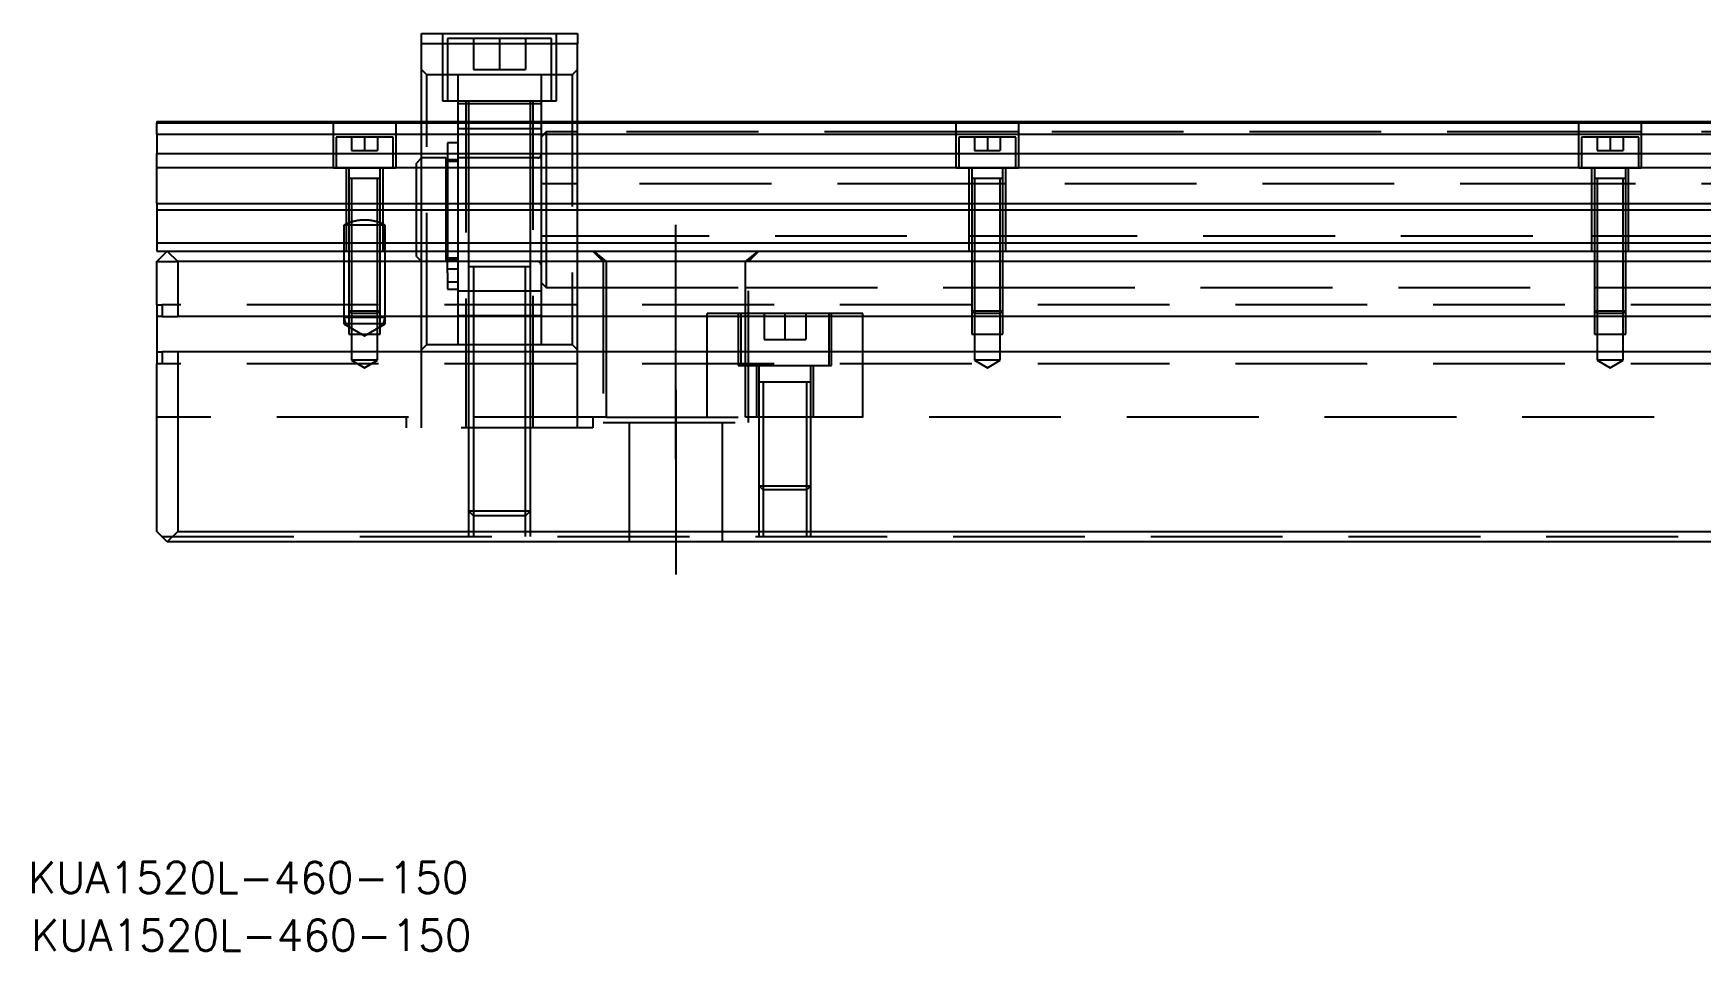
# Model space of a CAD drawing. Extents: x -12 to 752, y -349 to 110.
# Drawn here: x -11.9 to 148.7, y -348.6 to -260.2 of the extents above; entities that cross this region are included whole.
import ezdxf

# ---------------------------------------------------------------- set-up
doc = ezdxf.new("R2010")
doc.units = 0
doc.linetypes.add('CENTER', pattern=[50.8, 31.75, -6.35, 6.35, -6.35])
doc.linetypes.add('DASHED', pattern=[19.05, 12.7, -6.35])
doc.layers.get('0').update_dxf_attribs({"linetype": 'CONTINUOUS'})
doc.layers.add('CENTER', color=1, linetype='CENTER')
doc.styles.get("Standard").update_dxf_attribs({"font": 'txt.shx', "height": 3, "bigfont": 'bigfont.shx'})

# ---------------------------------------------------------------- blocks, each defined once
blk = doc.blocks.new('*U2')
at = {"color": 7, "linetype": 'CONTINUOUS'}
blk.add_text('KUA1520L-460-150', height=3, dxfattribs=at).set_placement((-12.13, -348.62))
blk = doc.blocks.new('*U3')
at = {"color": 7, "linetype": 'CONTINUOUS'}
blk.add_text('KUA1520L-460-150', height=3, dxfattribs=at).set_placement((-12.42, -343.07))

msp = doc.modelspace()

# ---------------------------------------------------------------- linework, layer by layer
at = {"color": 7, "linetype": 'CONTINUOUS'}
for p, q in [((25.5, -261.22), (25.5, -260.22)), ((25.5, -260.22), (40.5, -260.22)), ((25.5, -268.72), (25.5, -261.22)), ((40.5, -261.22), (25.5, -261.22)), ((40.5, -260.22), (40.5, -261.22)), ((40.5, -268.72), (40.5, -261.22)), ((0, -268.72), (0, -268.85)), ((0, -268.72), (161.5, -268.72)), ((0, -269.93), (0, -268.85)), ((0, -268.85), (161.5, -268.85)), ((0, -269.93), (0, -271.8)), ((0, -269.93), (161.5, -269.93)), ((0, -273.15), (0, -271.8)), ((0, -271.8), (161.5, -271.8)), ((0, -276.63), (0, -273.15)), ((0, -273.15), (161.5, -273.15)), ((0, -276.63), (161.5, -276.63)), ((0, -276.63), (0, -277.22)), ((0, -277.22), (0, -280.42)), ((0, -277.22), (161.5, -277.22)), ((0, -280.42), (0, -281.22)), ((0, -280.42), (460, -280.42)), ((0, -282.22), (1, -281.22)), ((0, -281.22), (1, -281.22)), ((0, -286.37), (0, -282.22)), ((1, -281.22), (459, -281.22)), ((1, -281.22), (2, -282.22)), ((458, -282.22), (2, -282.22)), ((2, -282.22), (2, -287.52)), ((36, -282.72), (30, -282.72)), ((0, -286.37), (0, -287.52)), ((0, -286.37), (0.5, -286.37)), ((0, -287.52), (0, -290.92)), ((0.5, -287.52), (0, -287.52)), ((0.5, -286.37), (0.5, -287.52)), ((0.5, -287.52), (2, -287.52)), ((458, -287.52), (2, -287.52)), ((0, -290.92), (0, -292.07)), ((0, -290.92), (0.5, -290.92)), ((0.5, -292.07), (0, -292.07)), ((0, -308.22), (0, -292.07)), ((2, -290.92), (0.5, -290.92)), ((0.5, -290.92), (0.5, -292.07)), ((458, -290.92), (2, -290.92)), ((2, -290.92), (2, -308.22)), ((1, -309.22), (0, -308.22)), ((2, -308.22), (1, -309.22)), ((2, -308.22), (458, -308.22)), ((459, -309.22), (1, -309.22))]:
    msp.add_line(p, q, dxfattribs=at)
at = {"color": 3, "linetype": 'DASHED'}
for p, q in [((27.5, -260.22), (27.5, -266.72)), ((28, -260.72), (28, -266.72)), ((38, -260.72), (28, -260.72)), ((30.5, -260.72), (30.5, -263.72)), ((33, -260.72), (33, -263.72)), ((35.5, -260.72), (35.5, -263.72)), ((38, -266.72), (38, -260.72)), ((38.5, -266.72), (38.5, -260.22)), ((26, -264.22), (25.5, -263.72)), ((29, -264.22), (26, -264.22)), ((26, -290.22), (26, -264.22)), ((37, -264.22), (29, -264.22)), ((29, -264.22), (29, -266.72)), ((30.5, -263.72), (33, -263.72)), ((33, -263.72), (35.5, -263.72)), ((40, -264.22), (37, -264.22)), ((37, -264.22), (37, -266.72)), ((40.5, -263.72), (40, -264.22)), ((40, -264.22), (40, -290.22)), ((27.5, -266.72), (38.5, -266.72)), ((29, -266.72), (29, -268.72)), ((37, -267.02), (29, -267.02)), ((29.75, -266.72), (29.75, -298.22)), ((30, -266.72), (30, -268.72)), ((36, -268.72), (36, -266.72)), ((36.25, -298.22), (36.25, -266.72)), ((37, -266.72), (37, -268.72)), ((17, -273.22), (17, -268.72)), ((23, -268.72), (23, -273.22)), ((25.5, -281.22), (25.5, -268.72)), ((29, -268.72), (29, -281.22)), ((30, -269.42), (29, -269.42)), ((30, -268.72), (30, -281.22)), ((36, -269.42), (30, -269.42)), ((36, -281.22), (36, -268.72)), ((37, -269.42), (36, -269.42)), ((37, -268.72), (37, -281.22)), ((37.5, -269.72), (37, -270.22)), ((40.5, -269.72), (37.5, -269.72)), ((37.5, -269.72), (37.5, -277.22)), ((40.5, -281.22), (40.5, -268.72)), ((77, -269.72), (40.5, -269.72)), ((77, -273.22), (77, -268.72)), ((83, -269.72), (77, -269.72)), ((83, -268.72), (83, -273.22)), ((137, -269.72), (83, -269.72)), ((137, -273.22), (137, -268.72)), ((143, -269.72), (137, -269.72)), ((143, -268.72), (143, -273.22)), ((161.5, -269.72), (143, -269.72)), ((17.25, -270.22), (17.25, -273.22)), ((22.75, -270.22), (17.25, -270.22)), ((18.75, -270.22), (18.75, -271.52)), ((20, -270.22), (20, -271.52)), ((21.25, -270.22), (21.25, -271.52)), ((22.75, -273.22), (22.75, -270.22)), ((28, -270.77), (28, -281.22)), ((29, -270.77), (28, -270.77)), ((77.25, -270.22), (77.25, -273.22)), ((82.75, -270.22), (77.25, -270.22)), ((78.75, -270.22), (78.75, -271.52)), ((80, -270.22), (80, -271.52)), ((81.25, -270.22), (81.25, -271.52)), ((82.75, -273.22), (82.75, -270.22)), ((137.25, -270.22), (137.25, -273.22)), ((142.75, -270.22), (137.25, -270.22)), ((138.75, -270.22), (138.75, -271.52)), ((140, -270.22), (140, -271.52)), ((141.25, -270.22), (141.25, -271.52)), ((142.75, -273.22), (142.75, -270.22)), ((18.75, -271.52), (20, -271.52)), ((20, -271.52), (21.25, -271.52)), ((25.5, -272.22), (25, -272.72)), ((25, -277.22), (25, -272.72)), ((27.85, -272.22), (25.5, -272.22)), ((27.85, -277.22), (27.85, -272.22)), ((28, -272.42), (27.85, -272.42)), ((29, -272.42), (28, -272.42)), ((29, -272.57), (28, -272.57)), ((30, -272.22), (29, -272.22)), ((36, -272.22), (30, -272.22)), ((36.7, -272.22), (36, -272.22)), ((37, -272.22), (36.7, -272.22)), ((78.75, -271.52), (80, -271.52)), ((80, -271.52), (81.25, -271.52)), ((138.75, -271.52), (140, -271.52)), ((140, -271.52), (141.25, -271.52)), ((23, -273.22), (17, -273.22)), ((18.25, -281.22), (18.25, -273.22)), ((18.5, -273.22), (18.5, -274.22)), ((18.5, -274.21), (18.5, -274.22)), ((18.5, -274.22), (18.5, -281.22)), ((18.5, -274.22), (18.5, -274.22)), ((20, -274.22), (18.5, -274.22)), ((18.75, -274.22), (18.75, -281.22)), ((21.5, -274.22), (20, -274.22)), ((21.25, -281.22), (21.25, -274.22)), ((21.5, -274.22), (21.5, -273.22)), ((21.5, -274.22), (21.5, -274.21)), ((21.5, -281.22), (21.5, -274.22)), ((21.5, -274.22), (21.5, -274.22)), ((21.75, -273.22), (21.75, -281.22)), ((83, -273.22), (77, -273.22)), ((78.25, -281.22), (78.25, -273.22)), ((78.5, -273.22), (78.5, -274.22)), ((78.5, -274.21), (78.5, -274.22)), ((80, -274.22), (78.5, -274.22)), ((78.5, -274.22), (78.5, -274.22)), ((78.5, -274.22), (78.5, -281.22)), ((81.5, -274.22), (78.5, -274.22)), ((78.75, -274.22), (78.75, -281.22)), ((81.5, -274.22), (80, -274.22)), ((81.25, -281.22), (81.25, -274.22)), ((81.5, -274.22), (81.5, -273.22)), ((81.5, -274.22), (81.5, -274.21)), ((81.5, -274.22), (81.5, -274.22)), ((81.5, -281.22), (81.5, -274.22)), ((81.75, -273.22), (81.75, -281.22)), ((143, -273.22), (137, -273.22)), ((138.25, -281.22), (138.25, -273.22)), ((138.5, -273.22), (138.5, -274.22)), ((138.5, -274.21), (138.5, -274.22)), ((140, -274.22), (138.5, -274.22)), ((138.5, -274.22), (138.5, -274.22)), ((138.5, -274.22), (138.5, -281.22)), ((141.5, -274.22), (138.5, -274.22)), ((138.75, -274.22), (138.75, -281.22)), ((141.5, -274.22), (140, -274.22)), ((141.25, -281.22), (141.25, -274.22)), ((141.5, -274.22), (141.5, -273.22)), ((141.5, -274.22), (141.5, -274.21)), ((141.5, -274.22), (141.5, -274.22)), ((141.5, -281.22), (141.5, -274.22)), ((141.75, -273.22), (141.75, -281.22)), ((40.5, -274.72), (37, -274.72)), ((78.25, -274.72), (40.5, -274.72)), ((78.5, -274.72), (78.25, -274.72)), ((78.75, -274.72), (78.5, -274.72)), ((81.25, -274.72), (78.75, -274.72)), ((81.5, -274.72), (81.25, -274.72)), ((81.75, -274.72), (81.5, -274.72)), ((138.25, -274.72), (81.75, -274.72)), ((138.5, -274.72), (138.25, -274.72)), ((138.75, -274.72), (138.5, -274.72)), ((141.25, -274.72), (138.75, -274.72)), ((141.5, -274.72), (141.25, -274.72)), ((141.75, -274.72), (141.5, -274.72)), ((161.5, -274.72), (141.75, -274.72)), ((0, -277.22), (161.5, -277.22)), ((25, -281.22), (25, -277.22)), ((27.85, -281.22), (27.85, -277.22)), ((37.5, -277.22), (37.5, -281.22)), ((18, -278.72), (18, -281.22)), ((18.25, -278.72), (18, -278.72)), ((18.5, -278.72), (18.25, -278.72)), ((18.75, -278.72), (18.5, -278.72)), ((21.25, -278.72), (18.75, -278.72)), ((20.06, -278.22), (19.94, -278.22)), ((21.5, -278.72), (21.25, -278.72)), ((21.75, -278.72), (21.5, -278.72)), ((22, -278.72), (21.75, -278.72)), ((22, -281.22), (22, -278.72)), ((37, -279.72), (40.5, -279.72)), ((40.5, -279.72), (78.25, -279.72)), ((78.25, -279.72), (78.5, -279.72)), ((78.5, -279.72), (78.75, -279.72)), ((78.75, -279.72), (81.25, -279.72)), ((81.25, -279.72), (81.5, -279.72)), ((81.5, -279.72), (81.75, -279.72)), ((81.75, -279.72), (138.25, -279.72)), ((138.25, -279.72), (138.5, -279.72)), ((138.5, -279.72), (138.75, -279.72)), ((138.75, -279.72), (141.25, -279.72)), ((141.25, -279.72), (141.5, -279.72)), ((141.5, -279.72), (141.75, -279.72)), ((141.75, -279.72), (198, -279.72)), ((0, -282.22), (2, -282.22)), ((18, -281.22), (18, -287.52)), ((18.5, -281.22), (18.5, -286.97)), ((18.5, -281.22), (18.5, -286.97)), ((18.75, -281.22), (18.75, -287.22)), ((21.25, -287.22), (21.25, -281.22)), ((21.5, -286.97), (21.5, -281.22)), ((21.5, -286.97), (21.5, -281.22)), ((22, -287.52), (22, -281.22)), ((25, -281.72), (25, -281.22)), ((25, -281.72), (25.5, -282.22)), ((25.5, -287.52), (25.5, -281.22)), ((27.85, -282.22), (27.85, -281.22)), ((27.85, -282.02), (28, -282.02)), ((28, -281.22), (28, -281.99)), ((28, -281.86), (29, -281.86)), ((28, -281.86), (29, -281.86)), ((28, -283.3), (28, -281.99)), ((28, -282.02), (29, -282.02)), ((29, -281.22), (29, -287.52)), ((30, -281.22), (30, -282.72)), ((36, -282.72), (36, -281.22)), ((37, -281.22), (37, -287.52)), ((37.5, -281.22), (37.5, -284.72)), ((40.5, -287.52), (40.5, -281.22)), ((42, -281.22), (43, -282.22)), ((42.06, -281.22), (43.29, -282.22)), ((43, -282.22), (43, -297.72)), ((43.29, -282.22), (43.29, -287.52)), ((56.71, -282.22), (57.94, -281.22)), ((56.71, -287.52), (56.71, -282.22)), ((57, -282.22), (58, -281.22)), ((57, -297.72), (57, -282.22)), ((78.5, -281.22), (78.5, -286.97)), ((78.5, -281.22), (78.5, -286.97)), ((78.75, -281.22), (78.75, -287.22)), ((81.25, -287.22), (81.25, -281.22)), ((81.5, -286.97), (81.5, -281.22)), ((81.5, -286.97), (81.5, -281.22)), ((138.5, -281.22), (138.5, -286.97)), ((138.5, -281.22), (138.5, -286.97)), ((138.75, -281.22), (138.75, -287.22)), ((141.25, -287.22), (141.25, -281.22)), ((141.5, -286.97), (141.5, -281.22)), ((141.5, -286.97), (141.5, -281.22)), ((29, -282.95), (28, -282.95)), ((28, -283.3), (28, -284.73)), ((28, -284.15), (29, -284.15)), ((30, -282.71), (30, -282.72)), ((36, -282.72), (30, -282.72)), ((30, -282.72), (30, -287.52)), ((30, -282.72), (30, -282.72)), ((30.5, -282.72), (30.5, -287.52)), ((35.5, -287.52), (35.5, -282.72)), ((36, -282.72), (36, -282.71)), ((36, -287.52), (36, -282.72)), ((36, -282.72), (36, -282.72)), ((37, -284.22), (37.5, -284.72)), ((28, -284.73), (28, -284.86)), ((28, -284.86), (29, -284.86)), ((29, -285.02), (30, -285.02)), ((30, -285.02), (30.5, -285.02)), ((30.5, -285.02), (35.5, -285.02)), ((35.5, -285.02), (36, -285.02)), ((36, -285.02), (37, -285.02)), ((37.5, -284.72), (40.5, -284.72)), ((40.5, -284.72), (43.29, -284.72)), ((43.29, -284.72), (56.71, -284.72)), ((56.71, -284.72), (78.5, -284.72)), ((78.5, -284.72), (78.75, -284.72)), ((78.75, -284.72), (81.25, -284.72)), ((81.25, -284.72), (81.5, -284.72)), ((81.5, -284.72), (138.5, -284.72)), ((138.5, -284.72), (138.75, -284.72)), ((138.75, -284.72), (141.25, -284.72)), ((141.25, -284.72), (141.5, -284.72)), ((141.5, -284.72), (163.29, -284.72)), ((459.5, -286.37), (0.5, -286.37)), ((18, -287.52), (18, -287.59)), ((18.5, -286.97), (18.75, -287.22)), ((18.5, -286.97), (18.5, -287.52)), ((18.5, -286.97), (21.5, -286.97)), ((18.5, -287.52), (18.5, -289.22)), ((18.75, -287.22), (18.75, -289.22)), ((21.25, -287.22), (18.75, -287.22)), ((21.25, -287.22), (21.5, -286.97)), ((21.25, -289.22), (21.25, -287.22)), ((21.5, -287.52), (21.5, -286.97)), ((21.5, -289.22), (21.5, -287.52)), ((22, -287.59), (22, -287.52)), ((25.5, -290.92), (25.5, -287.52)), ((29, -287.42), (37, -287.42)), ((29, -287.52), (29, -290.22)), ((30, -287.52), (30, -290.92)), ((30.5, -287.52), (30.5, -290.92)), ((35.5, -290.92), (35.5, -287.52)), ((36, -290.92), (36, -287.52)), ((37, -287.52), (37, -290.22)), ((40.5, -290.92), (40.5, -287.52)), ((43.29, -287.52), (43.29, -290.92)), ((56.71, -287.22), (53, -287.22)), ((53, -287.52), (53, -287.22)), ((53, -290.92), (53, -287.52)), ((56, -287.22), (56, -292.22)), ((56.25, -287.22), (56.25, -287.52)), ((56.25, -287.52), (56.25, -290.92)), ((68, -287.22), (56.71, -287.22)), ((56.71, -290.92), (56.71, -287.52)), ((58.5, -287.22), (58.5, -289.72)), ((60.5, -287.22), (60.5, -289.72)), ((62.5, -287.22), (62.5, -289.72)), ((64.75, -287.52), (64.75, -287.22)), ((64.75, -290.92), (64.75, -287.52)), ((65, -292.22), (65, -287.22)), ((68, -287.52), (68, -287.22)), ((68, -290.92), (68, -287.52)), ((78.5, -286.97), (78.75, -287.22)), ((78.5, -286.97), (78.5, -287.52)), ((78.5, -286.97), (81.5, -286.97)), ((78.5, -287.52), (78.5, -289.22)), ((78.75, -287.22), (78.75, -289.22)), ((81.25, -287.22), (78.75, -287.22)), ((81.25, -287.22), (81.5, -286.97)), ((81.25, -289.22), (81.25, -287.22)), ((81.5, -287.52), (81.5, -286.97)), ((81.5, -289.22), (81.5, -287.52)), ((138.5, -286.97), (138.75, -287.22)), ((138.5, -286.97), (138.5, -287.52)), ((138.5, -286.97), (141.5, -286.97)), ((138.5, -287.52), (138.5, -289.22)), ((138.75, -287.22), (138.75, -289.22)), ((141.25, -287.22), (138.75, -287.22)), ((141.25, -287.22), (141.5, -286.97)), ((141.25, -289.22), (141.25, -287.22)), ((141.5, -287.52), (141.5, -286.97)), ((141.5, -289.22), (141.5, -287.52)), ((18, -287.59), (18, -288.22)), ((18, -287.59), (18.17, -288.22)), ((18.5, -287.59), (18, -287.59)), ((18, -288.22), (20, -289.37)), ((22, -288.22), (18, -288.22)), ((21.5, -287.59), (18.5, -287.59)), ((20, -289.37), (22, -288.22)), ((22, -287.59), (21.5, -287.59)), ((21.83, -288.22), (22, -287.59)), ((22, -288.22), (22, -287.59)), ((18.5, -289.22), (21.5, -289.22)), ((18.75, -289.22), (18.75, -291.72)), ((21.25, -291.72), (21.25, -289.22)), ((25.5, -290.72), (26, -290.22)), ((26, -290.22), (29, -290.22)), ((29, -290.22), (30, -290.22)), ((30, -290.22), (30.5, -290.22)), ((30.5, -290.22), (35.5, -290.22)), ((35.5, -290.22), (36, -290.22)), ((36, -290.22), (37, -290.22)), ((37, -290.22), (40, -290.22)), ((40, -290.22), (40.5, -290.72)), ((58.5, -289.72), (60.5, -289.72)), ((60.5, -289.72), (62.5, -289.72)), ((78.5, -289.22), (81.5, -289.22)), ((78.75, -289.22), (78.75, -291.72)), ((81.25, -291.72), (81.25, -289.22)), ((138.5, -289.22), (141.5, -289.22)), ((138.75, -289.22), (138.75, -291.72)), ((141.25, -291.72), (141.25, -289.22)), ((459.5, -292.07), (0.5, -292.07)), ((18.75, -291.72), (20, -292.44)), ((21.25, -291.72), (18.75, -291.72)), ((20, -292.44), (21.25, -291.72)), ((25.5, -298.22), (25.5, -290.92)), ((30, -290.92), (30, -298.22)), ((30.5, -290.92), (30.5, -298.22)), ((35.5, -298.22), (35.5, -290.92)), ((36, -298.22), (36, -290.92)), ((40.5, -298.22), (40.5, -290.92)), ((43.29, -290.92), (43.29, -297.22)), ((53, -297.22), (53, -290.92)), ((56, -292.22), (65, -292.22)), ((56.25, -290.92), (56.25, -292.22)), ((56.71, -297.22), (56.71, -290.92)), ((57.75, -292.22), (57.75, -297.22)), ((58, -292.22), (58, -293.82)), ((63, -293.82), (63, -292.22)), ((63.25, -297.22), (63.25, -292.22)), ((64.75, -292.22), (64.75, -290.92)), ((68, -297.22), (68, -290.92)), ((78.75, -291.72), (80, -292.44)), ((81.25, -291.72), (78.75, -291.72)), ((80, -292.44), (81.25, -291.72)), ((138.75, -291.72), (140, -292.44)), ((141.25, -291.72), (138.75, -291.72)), ((140, -292.44), (141.25, -291.72)), ((58, -293.81), (58, -297.22)), ((63, -293.82), (58, -293.82)), ((63, -293.82), (58, -293.82)), ((58.4, -293.82), (58.4, -297.22)), ((62.6, -297.22), (62.6, -293.82)), ((63, -297.22), (63, -293.81)), ((43.29, -297.22), (0, -297.22)), ((24, -297.22), (24, -298.22)), ((42, -298.22), (24, -298.22)), ((30, -298.22), (30, -306.22)), ((30, -298.22), (30, -306.22)), ((30.5, -298.22), (30.5, -306.72)), ((35.5, -306.72), (35.5, -298.22)), ((36, -306.22), (36, -298.22)), ((36, -306.22), (36, -298.22)), ((42, -297.22), (42, -298.22)), ((43, -297.72), (57, -297.72)), ((43.29, -297.22), (56.71, -297.22)), ((45.5, -297.72), (45.5, -309.22)), ((54.5, -309.22), (54.5, -297.72)), ((163.29, -297.22), (56.71, -297.22)), ((58, -297.22), (58, -303.82)), ((58, -297.22), (58, -303.82)), ((58.4, -297.22), (58.4, -304.22)), ((62.6, -304.22), (62.6, -297.22)), ((63, -303.82), (63, -297.22)), ((63, -303.82), (63, -297.22)), ((58, -303.82), (58.4, -304.22)), ((58, -303.82), (58, -308.72)), ((58, -303.82), (63, -303.82)), ((58.4, -304.22), (58.4, -308.72)), ((62.6, -304.22), (58.4, -304.22)), ((62.6, -304.22), (63, -303.82)), ((62.6, -308.72), (62.6, -304.22)), ((63, -308.72), (63, -303.82)), ((30, -306.22), (30.5, -306.72)), ((30, -306.22), (30, -308.72)), ((30, -306.22), (36, -306.22)), ((30.5, -306.72), (30.5, -308.72)), ((35.5, -306.72), (30.5, -306.72)), ((35.5, -306.72), (36, -306.22)), ((35.5, -308.72), (35.5, -306.72)), ((36, -308.72), (36, -306.22)), ((0.5, -308.72), (459.5, -308.72))]:
    msp.add_line(p, q, dxfattribs=at)
for centre, radius, start, end in [((36.7, -271.92), 0.3, 270, 360), ((19.94, -282.22), 4, 114.9511, 118.9695), ((19.94, -282.22), 4, 111.0599, 114.9511), ((19.94, -282.22), 4, 107.2682, 111.0599), ((19.94, -282.22), 4, 90, 107.2682), ((20.06, -282.22), 4, 72.7318, 90), ((20.06, -282.22), 4, 68.9401, 72.7318), ((20.06, -282.22), 4, 65.0489, 68.9401), ((20.06, -282.22), 4, 61.0305, 65.0489), ((36.7, -282.52), 0.3, 0, 90)]:
    msp.add_arc(centre, radius, start, end, dxfattribs=at)
at = {"layer": 'CENTER', "color": 1, "linetype": 'CENTER'}
for p, q in [((50, -301.27), (50, -278.67)), ((50, -294.57), (50, -312.37))]:
    msp.add_line(p, q, dxfattribs=at)

# ---------------------------------------------------------------- block references
at = {"color": 7, "linetype": 'CONTINUOUS'}
for name in ['*U3', '*U2']:
    msp.add_blockref(name, (0, 0), dxfattribs=at)

doc.saveas('drawing.dxf')
